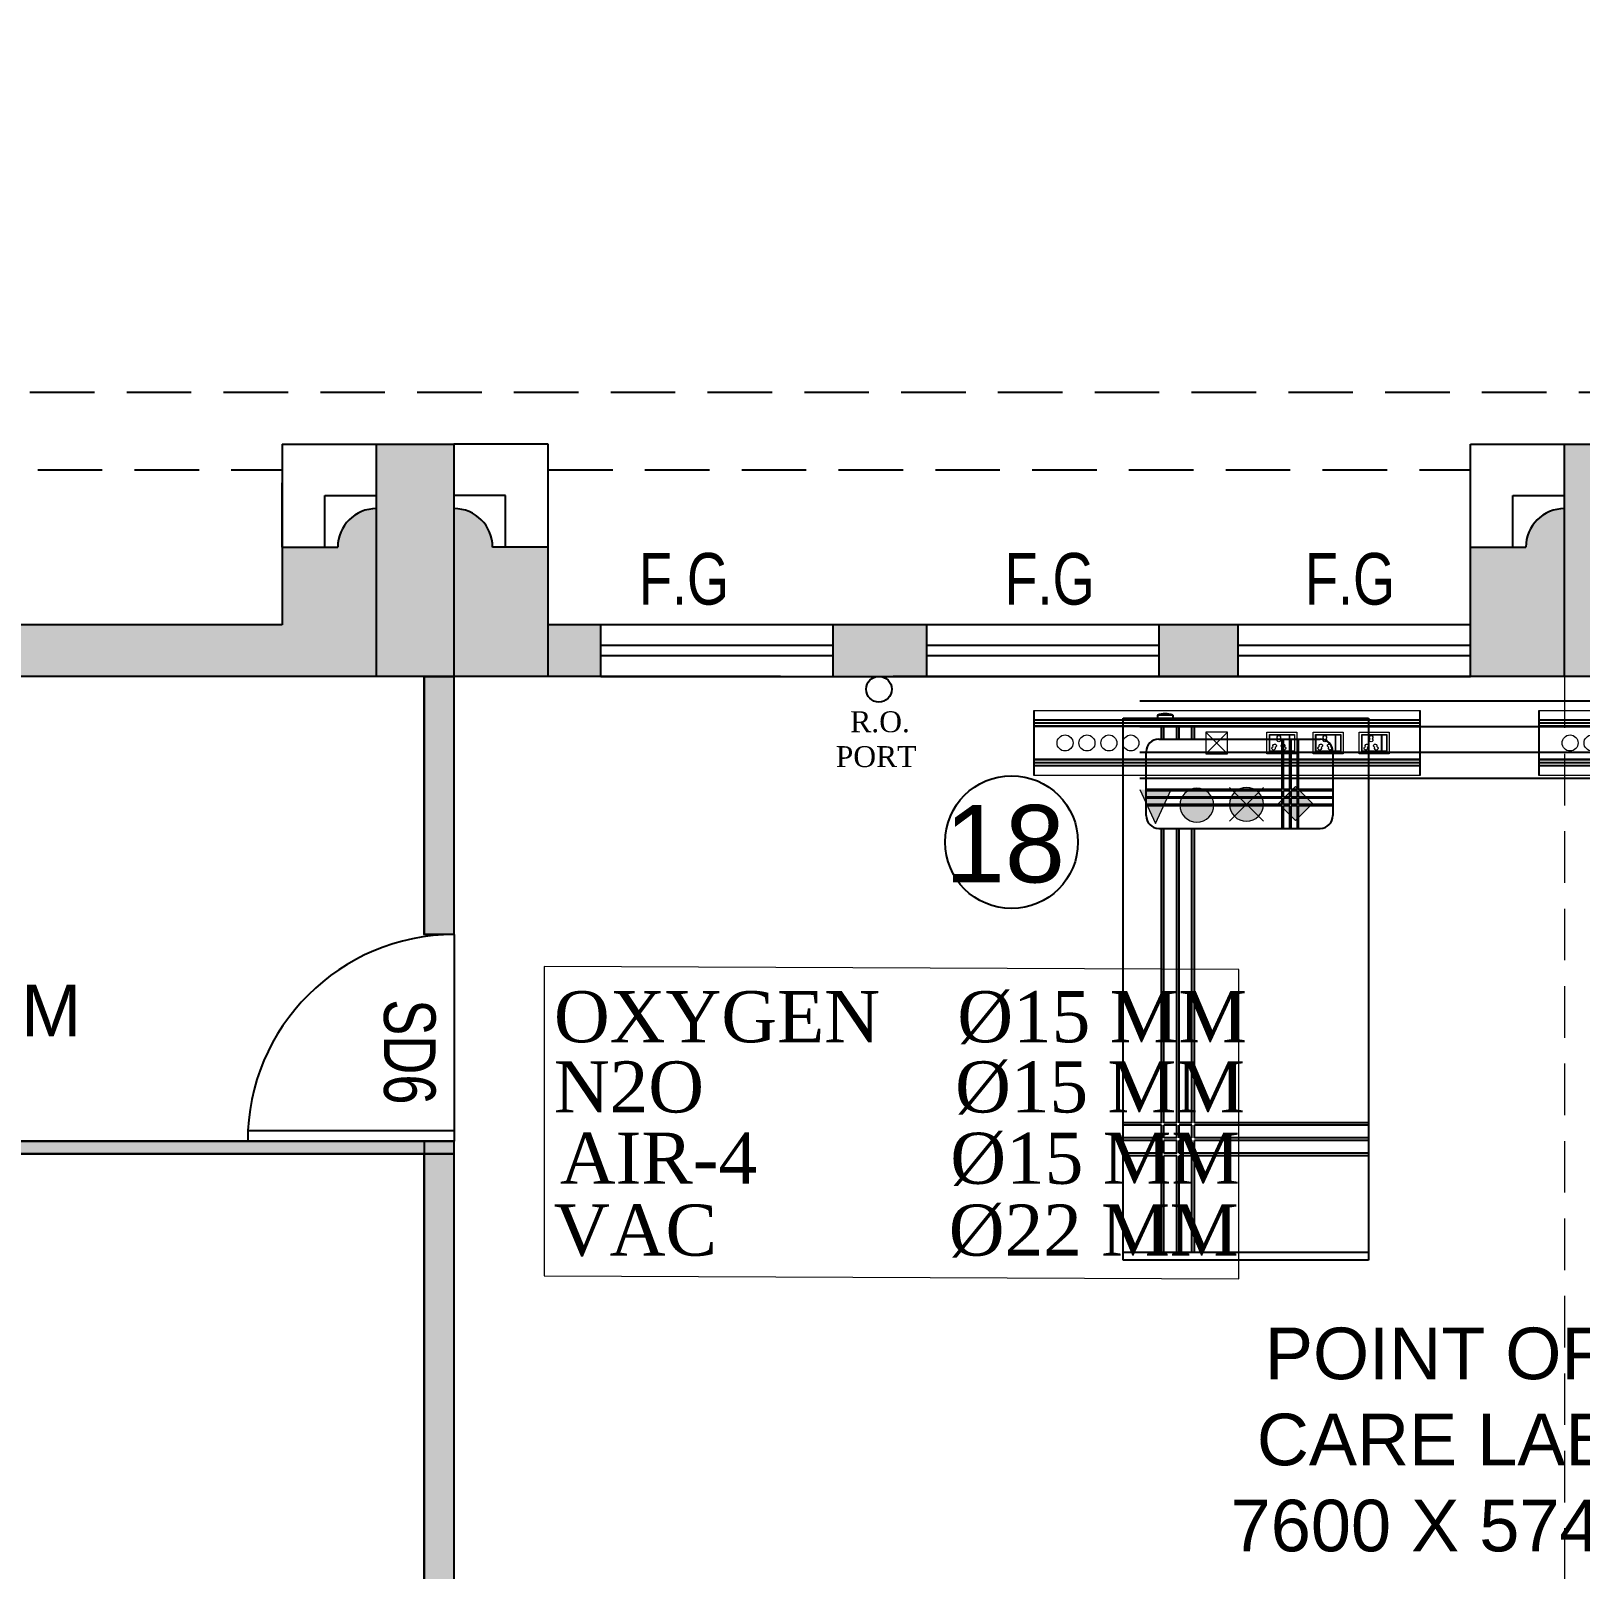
# Model space of a CAD drawing. Header units: metres. Extents: x 11749222 to 11901021, y -3863762 to -3708780.
# Drawn here: x 11810872 to 11816873, y -3785220 to -3779262 of the extents above; entities that cross this region are included whole.
import ezdxf

# ---------------------------------------------------------------- set-up
doc = ezdxf.new("R2010")
doc.units = ezdxf.units.M
doc.header["$MEASUREMENT"] = 0
doc.linetypes.add('DASHED', pattern=[0.75, 0.5, -0.25])
doc.linetypes.add('HIDDEN', pattern=[0.375, 0.25, -0.125])
doc.layers.get('0').update_dxf_attribs({"color": 251, "linetype": 'CONTINUOUS'})
for name, color, linetype in [('BEAM', 251, 'CONTINUOUS'), ('BLOCK', 251, 'CONTINUOUS'), ('HATCH', 251, 'CONTINUOUS'), ('HS', 251, 'CONTINUOUS')]:
    doc.layers.add(name, color=color, linetype=linetype)
for name, color, linetype, lineweight in [('MEDI AIR-4', 6, 'CONTINUOUS', 25), ('MEDI N2O', 5, 'CONTINUOUS', 25), ('MEDI O2', 3, 'CONTINUOUS', 25), ('MEDI VAC', 1, 'CONTINUOUS', 25), ('MGPS', 123, 'CONTINUOUS', 13), ('OT TEXT', 251, 'CONTINUOUS', 5)]:
    doc.layers.add(name, color=color, linetype=linetype, lineweight=lineweight)
doc.styles.add('ARIAL', font='arial.ttf', dxfattribs={"width": 0.75})
doc.styles.add('Scale M 75', font='times.ttf', dxfattribs={"height": 125})
doc.styles.get("Standard").update_dxf_attribs({"font": 'arial.ttf'})

# ---------------------------------------------------------------- blocks, each defined once
blk = doc.blocks.new('A$C47F2453C')
at = {"color": 196, "lineweight": -2, "ltscale": 30}
for p, q in [((1500.3, 250), (0, 250)), ((0, 250), (0, 0)), ((3, 250), (3, 0)), ((1497.3, 0), (1497.3, 250)), ((1500.3, 0), (1500.3, 250)), ((1497.3, 215.1), (3, 215.1)), ((1497.3, 211.6), (3, 211.6)), ((1497.3, 202.6), (3, 202.6)), ((1497.3, 201), (3, 201)), ((1497.3, 191.6), (3, 191.6)), ((1497.3, 188.1), (3, 188.1)), ((990.5, 156.7), (990.5, 93.3)), ((992.1, 156.7), (992.1, 93.3)), ((1011, 156.7), (1011, 93.3)), ((1169.2, 156.7), (1169.2, 93.3)), ((1170.8, 156.7), (1170.8, 93.3)), ((1189.7, 156.7), (1189.7, 93.3)), ((1347.9, 156.7), (1347.9, 93.3)), ((1349.5, 156.7), (1349.5, 93.3)), ((1368.4, 156.7), (1368.4, 93.3)), ((1497.3, 61.9), (3, 61.9)), ((0, 0), (1500.3, 0)), ((1497.3, 58.4), (3, 58.4)), ((1497.3, 49), (3, 49)), ((1497.3, 47.4), (3, 47.4)), ((1497.3, 38.4), (3, 38.4)), ((1497.3, 34.9), (3, 34.9))]:
    blk.add_line(p, q, dxfattribs=at)
for points in [[(667.4, 82.4), (752.4, 82.4), (752.4, 167.4), (667.4, 167.4)], [(914.8, 158.2), (1012.1, 158.2), (1012.1, 91.8), (914.8, 91.8)], [(1093.5, 158.2), (1190.8, 158.2), (1190.8, 91.8), (1093.5, 91.8)], [(1272.2, 158.2), (1369.5, 158.2), (1369.5, 91.8), (1272.2, 91.8)]]:
    blk.add_lwpolyline(points, close=True, dxfattribs=at)
for points in [[(752.4, 167.4), (667.4, 82.4)], [(667.4, 167.4), (752.4, 82.4)], [(904.6, 167.5), (1021.1, 167.5), (1021.1, 82.5), (904.6, 82.5), (904.6, 167.5)], [(990.5, 93.3), (916.4, 93.3), (916.4, 156.7), (990.5, 156.7)], [(992.1, 156.7), (1011, 156.7)], [(1083.3, 167.5), (1199.8, 167.5), (1199.8, 82.5), (1083.3, 82.5), (1083.3, 167.5)], [(1169.2, 93.3), (1095.1, 93.3), (1095.1, 156.7), (1169.2, 156.7)], [(1170.8, 156.7), (1189.7, 156.7)], [(1262, 167.5), (1378.5, 167.5), (1378.5, 82.5), (1262, 82.5), (1262, 167.5)], [(1347.9, 93.3), (1273.8, 93.3), (1273.8, 156.7), (1347.9, 156.7)], [(1349.5, 156.7), (1368.4, 156.7)], [(1011, 93.3), (992.1, 93.3)], [(1189.7, 93.3), (1170.8, 93.3)], [(1368.4, 93.3), (1349.5, 93.3)]]:
    blk.add_lwpolyline(points, dxfattribs=at)
for centre in [(122.4, 125), (207.4, 125), (292.4, 125), (377.4, 125)]:
    blk.add_circle(centre, 31, dxfattribs=at)
at = {"color": 196, "lineweight": -2, "ltscale": 30, "extrusion": (-3.9443e-31, -1.33227e-15, -1)}
for centre in [(934.9, 114.2), (1113.6, 114.2), (1292.3, 114.2)]:
    blk.add_ellipse(centre, major_axis=(-4.77, 4.77), ratio=1, start_param=4.97575, end_param=9.995144, dxfattribs=at)
at = {"color": 196, "lineweight": -2, "ltscale": 30, "extrusion": (-1.18329e-30, -1.33227e-15, -1)}
for centre in [(950.9, 146.9), (1129.6, 146.9), (1308.3, 146.9)]:
    blk.add_ellipse(centre, major_axis=(4.77, 4.77), ratio=1, start_param=2.986247, end_param=8.009328, dxfattribs=at)
at = {"color": 196, "lineweight": -2, "ltscale": 30, "extrusion": (-1.08468e-30, -1.33227e-15, -1)}
for centre in [(950.9, 136), (1129.6, 136), (1308.3, 136)]:
    blk.add_ellipse(centre, major_axis=(-4.77, 4.77), ratio=1, start_param=1.41545, end_param=6.438531, dxfattribs=at)
at = {"color": 196, "lineweight": -2, "ltscale": 30, "extrusion": (6.90253e-31, -1.33227e-15, -1)}
for centre in [(966.8, 114.2), (1145.5, 114.2)]:
    blk.add_ellipse(centre, major_axis=(4.77, 4.77), ratio=1, start_param=2.571226, end_param=7.59062, dxfattribs=at)
at = {"color": 196, "lineweight": -2, "ltscale": 30, "extrusion": (1.97215e-31, -1.33227e-15, -1)}
for centre, start_param, end_param in [((1324.2, 114.2), 2.571226, 7.59062), ((971.3, 104.2), -0.570366, 4.449028), ((1149.9, 104.2), -0.570366, 4.449028), ((1328.6, 104.2), -0.570366, 4.449028)]:
    blk.add_ellipse(centre, major_axis=(4.77, 4.77), ratio=1, start_param=start_param, end_param=end_param, dxfattribs=at)
at = {"color": 196, "lineweight": -2, "ltscale": 30, "extrusion": (-7.88861e-31, -1.33227e-15, -1)}
for centre in [(930.5, 104.2), (1109.2, 104.2), (1287.9, 104.2)]:
    blk.add_ellipse(centre, major_axis=(4.77, 4.77), ratio=1, start_param=0.263361, end_param=5.282755, dxfattribs=at)
blk = doc.blocks.new('A$C42ED42C6')
at = {"layer": 'MEDI N2O', "linetype": 'Continuous', "lineweight": 15}
h = blk.add_hatch(color=5, dxfattribs=at)
h.dxf.hatch_style = 1
h.paths.add_polyline_path([(2946, 1220), (1726, 0), (2946, -1220, 0.1989124), (3451, 0, 0.1989124)])
h.paths.add_polyline_path([(1726, 0), (505, -1220, 0.4142136), (2946, -1220)])
h.paths.add_polyline_path([(505, 1220, 0.1989124), (0, 0, 0.1989124), (505, -1220), (1726, 0)])
h.paths.add_polyline_path([(2946, 1220, 0.4142136), (505, 1220), (1726, 0)])
at = {"layer": 'MEDI N2O', "color": 5, "linetype": 'Continuous', "lineweight": 15}
blk.add_circle((1726, 0), 1726, dxfattribs=at)
blk = doc.blocks.new('A$C04586E02')
at = {"layer": 'MEDI AIR-4', "lineweight": 15}
h = blk.add_hatch(color=256, dxfattribs=at)
h.dxf.hatch_style = 1
h.paths.add_polyline_path([(2946, 1220), (1726, 0), (2946, -1220, 0.1989124), (3451, 0, 0.1989124)])
h.paths.add_polyline_path([(1726, 0), (505, -1220, 0.4142136), (2946, -1220)])
h.paths.add_polyline_path([(505, 1220, 0.1989124), (0, 0, 0.1989124), (505, -1220), (1726, 0)])
h.paths.add_polyline_path([(2946, 1220, 0.4142136), (505, 1220), (1726, 0)])
for p, q in [((0, 1726), (3451, -1726)), ((3451, 1726), (0, -1726))]:
    blk.add_line(p, q, dxfattribs=at)
blk.add_circle((1726, 0), 1726, dxfattribs=at)
blk = doc.blocks.new('A$C1A766040')
at = {"layer": 'MEDI VAC', "lineweight": 15}
h = blk.add_hatch(color=256, dxfattribs=at)
h.dxf.hatch_style = 1
h.paths.add_polyline_path([(1726, -1726), (3451, 0), (1726, 1726), (0, 0)])
for p, q in [((1726, 1726), (0, 0)), ((3451, 0), (1726, 1726)), ((0, 0), (1726, -1726)), ((1726, -1726), (3451, 0))]:
    blk.add_line(p, q, dxfattribs=at)
blk = doc.blocks.new('A$C6CEF60F2')
at = {"layer": 'MEDI O2', "lineweight": 15}
h = blk.add_hatch(color=256, dxfattribs=at)
h.dxf.hatch_style = 1
h.paths.add_polyline_path([(0, 1587), (0, -1587), (3451, 0)])
for p, q in [((0, 1587, 0), (3451, 0, 0)), ((3451, 0, 0), (0, -1587, 0))]:
    blk.add_line(p, q, dxfattribs=at)

msp = doc.modelspace()

# ---------------------------------------------------------------- hatches: boundary and pattern name
at = {"ltscale": 500}
for points in [[(11812210.6, -3781111.8, 0.414214), (11812060.6, -3781261.8), (11811845.6, -3781261.8), (11811845.6, -3781561.8), (11811845.6, -3781761.8), (11812210.6, -3781761.8)], [(11812875.6, -3781261.8), (11812660.6, -3781261.8, 0.414214), (11812510.6, -3781111.8), (11812510.6, -3781761.8), (11812875.6, -3781761.8), (11812875.6, -3781561.8)], [(11816813.1, -3781111.8, 0.414214), (11816663.1, -3781261.8), (11816448.1, -3781261.8), (11816448.1, -3781561.8), (11816448.1, -3781761.8), (11816813.1, -3781761.8)]]:
    msp.add_hatch(color=256, dxfattribs=at).paths.add_polyline_path(points)
h = msp.add_hatch(color=256, dxfattribs=at)
h.paths.add_polyline_path([(11813979.1, -3781641.8), (11813979.1, -3781681.8), (11813979.1, -3781761.8), (11814211.8, -3781761.8), (11814342.1, -3781761.8), (11814342.1, -3781561.8), (11813979.1, -3781561.8)])
h.paths.add_polyline_path([(11815242.1, -3781641.8), (11815242.1, -3781681.8), (11815242.1, -3781761.8), (11815548.1, -3781761.8), (11815548.1, -3781561.8), (11815242.1, -3781561.8)])
h.paths.add_polyline_path([(11813079.1, -3781761.8), (11813079.1, -3781561.8), (11812875.6, -3781561.8), (11812875.6, -3781761.8)])
at = {"layer": 'HATCH', "ltscale": 500}
h = msp.add_hatch(color=251, dxfattribs=at)
h.dxf.hatch_style = 1
h.paths.add_polyline_path([(11782733.1, -3820581.8), (11783033.1, -3820581.8), (11783033.1, -3821481.8), (11782733.1, -3821481.8)])
h.paths.add_polyline_path([(11826143.1, -3824446.8), (11827043.1, -3824446.8), (11827043.1, -3824746.8), (11826143.1, -3824746.8)])
h.paths.add_polyline_path([(11800558.1, -3830511.8), (11800858.1, -3830511.8), (11800858.1, -3831411.8), (11800558.1, -3831411.8)])
h.paths.add_polyline_path([(11822943.1, -3830511.8), (11823543.1, -3830511.8), (11823543.1, -3830811.8), (11822943.1, -3830811.8)])
h.paths.add_polyline_path([(11779303.1, -3812391.8), (11780053.1, -3812391.8), (11780053.1, -3812691.8), (11779303.1, -3812691.8)])
h.paths.add_polyline_path([(11779303.1, -3815921.8), (11780203.1, -3815921.8), (11780203.1, -3816221.8), (11779303.1, -3816221.8)])
h.paths.add_polyline_path([(11816284.8, -3830411.8), (11817113.1, -3830411.8), (11817113.1, -3830711.8), (11816284.8, -3830711.8)])
h.paths.add_polyline_path([(11792528.1, -3829811.8), (11792828.1, -3829811.8), (11792828.1, -3830711.8), (11792528.1, -3830711.8)])
h.paths.add_polyline_path([(11786358.1, -3829961.8), (11786658.1, -3829961.8), (11786658.1, -3830711.8), (11786358.1, -3830711.8)])
h.paths.add_polyline_path([(11786033.1, -3830736.8), (11786333.1, -3830736.8), (11786333.1, -3831486.8), (11786033.1, -3831486.8)])
h.paths.add_polyline_path([(11779303.1, -3801521.8), (11780053.1, -3801521.8), (11780053.1, -3801821.8), (11779303.1, -3801821.8)])
h.paths.add_polyline_path([(11826143.1, -3801521.8), (11827043.1, -3801521.8), (11827043.1, -3801821.8), (11826143.1, -3801821.8)])
h.paths.add_polyline_path([(11779203.1, -3820581.8), (11779503.1, -3820581.8), (11779503.1, -3821481.8), (11779203.1, -3821481.8)])
h.paths.add_polyline_path([(11786033.1, -3829961.8), (11786333.1, -3829961.8), (11786333.1, -3830711.8), (11786033.1, -3830711.8)])
h.paths.add_polyline_path([(11826043.1, -3787791.8), (11826343.1, -3787791.8), (11826343.1, -3786813.5), (11826043.1, -3786813.5)])
h.paths.add_polyline_path([(11779303.1, -3808791.8), (11780053.1, -3808791.8), (11780053.1, -3809091.8), (11779303.1, -3809091.8)])
h.paths.add_polyline_path([(11807758.1, -3830511.8), (11808058.1, -3830511.8), (11808058.1, -3831411.8), (11807758.1, -3831411.8)])
h.paths.add_polyline_path([(11826143.1, -3781561.8), (11827043.1, -3781561.8), (11827043.1, -3781861.8), (11826143.1, -3781861.8)])
h.paths.add_polyline_path([(11826143.1, -3797921.8), (11827043.1, -3797921.8), (11827043.1, -3798221.8), (11826143.1, -3798221.8)])
h.paths.add_polyline_path([(11779303.1, -3805191.8), (11780053.1, -3805191.8), (11780053.1, -3805491.8), (11779303.1, -3805491.8)])
h.paths.add_polyline_path([(11811358.1, -3824481.8), (11811658.1, -3824481.8), (11811658.1, -3825381.8), (11811358.1, -3825381.8)])
h.paths.add_polyline_path([(11826143.1, -3805191.8), (11827043.1, -3805191.8), (11827043.1, -3805491.8), (11826143.1, -3805491.8)])
h.paths.add_polyline_path([(11784348.1, -3790791.8), (11784648.1, -3790791.8), (11784648.1, -3791391.8), (11784348.1, -3791391.8)])
h.paths.add_polyline_path([(11779303.1, -3790791.8), (11780203.1, -3790791.8), (11780203.1, -3791091.8), (11779303.1, -3791091.8)])
h.paths.add_polyline_path([(11826143.1, -3790791.8), (11826943.1, -3790791.8), (11826943.1, -3791091.8), (11826143.1, -3791091.8)])
h.paths.add_polyline_path([(11822943.1, -3819521.8), (11823642, -3819521.8), (11823642, -3819821.8), (11822943.1, -3819821.8)])
h.paths.add_polyline_path([(11820113.1, -3830411.8), (11820941.3, -3830411.8), (11820941.3, -3830711.8), (11820113.1, -3830711.8)])
h.paths.add_polyline_path([(11826143.1, -3812391.8), (11827043.1, -3812391.8), (11827043.1, -3812691.8), (11826143.1, -3812691.8)])
h.paths.add_polyline_path([(11784348.1, -3787191.8), (11784648.1, -3787191.8), (11784648.1, -3787791.8), (11784348.1, -3787791.8)])
h.paths.add_polyline_path([(11784673.1, -3787191.8), (11784973.1, -3787191.8), (11784973.1, -3787791.8), (11784673.1, -3787791.8)])
h.paths.add_polyline_path([(11780683.1, -3786891.8), (11780983.1, -3786891.8), (11780983.1, -3787791.8), (11780683.1, -3787791.8)])
h.paths.add_polyline_path([(11826143.1, -3830411.8), (11827043.1, -3830411.8), (11827043.1, -3830711.8), (11826143.1, -3830711.8)])
h.paths.add_polyline_path([(11798793.1, -3779261.8), (11799093.1, -3779261.8), (11799093.1, -3780161.8), (11798793.1, -3780161.8)])
h.paths.add_polyline_path([(11804823.1, -3779261.8), (11805123.1, -3779261.8), (11805123.1, -3780161.8), (11804823.1, -3780161.8)])
h.paths.add_polyline_path([(11782733.1, -3829961.8), (11783033.1, -3829961.8), (11783033.1, -3830711.8), (11782733.1, -3830711.8)])
h.paths.add_polyline_path([(11784673.1, -3790791.8), (11784973.1, -3790791.8), (11784973.1, -3791391.8), (11784673.1, -3791391.8)])
h.paths.add_polyline_path([(11795493.1, -3779261.8), (11795793.1, -3779261.8), (11795793.1, -3780161.8), (11795493.1, -3780161.8)])
h.paths.add_polyline_path([(11780683.1, -3781011.8), (11780983.1, -3781011.8), (11780983.1, -3781761.8), (11780683.1, -3781761.8)])
h.paths.add_polyline_path([(11784348.1, -3794391.8), (11784648.1, -3794391.8), (11784648.1, -3794991.8), (11784348.1, -3794991.8)])
h.paths.add_polyline_path([(11784673.1, -3794991.8), (11784973.1, -3794991.8), (11784973.1, -3794391.8), (11784673.1, -3794391.8)])
h.paths.add_polyline_path([(11782733.1, -3815471.8), (11783033.1, -3815471.8), (11783033.1, -3816221.8), (11782733.1, -3816221.8)])
h.paths.add_polyline_path([(11784348.1, -3781011.8), (11784648.1, -3781011.8), (11784648.1, -3781761.8), (11784348.1, -3781761.8)])
h.paths.add_polyline_path([(11782283.1, -3830736.8), (11783033.1, -3830736.8), (11783033.1, -3831036.8), (11782283.1, -3831036.8)])
h.paths.add_polyline_path([(11811358.1, -3830511.8), (11811658.1, -3830511.8), (11811658.1, -3831411.8), (11811358.1, -3831411.8)])
h.paths.add_polyline_path([(11782733.1, -3824481.8), (11783033.1, -3824481.8), (11783033.1, -3825231.8), (11782733.1, -3825231.8)])
h.paths.add_polyline_path([(11804158.1, -3830511.8), (11804458.1, -3830511.8), (11804458.1, -3831411.8), (11804158.1, -3831411.8)])
h.paths.add_polyline_path([(11826143.1, -3794391.8), (11827043.1, -3794391.8), (11827043.1, -3794691.8), (11826143.1, -3794691.8)])
h.paths.add_polyline_path([(11779303.1, -3797921.8), (11780053.1, -3797921.8), (11780053.1, -3798221.8), (11779303.1, -3798221.8)])
h.paths.add_polyline_path([(11820113.1, -3830736.8), (11820713.1, -3830736.8), (11820713.1, -3831036.8), (11820113.1, -3831036.8)])
h.paths.add_polyline_path([(11779028.1, -3830736.8), (11779778.1, -3830736.8), (11779778.1, -3831036.8), (11779028.1, -3831036.8)])
h.paths.add_polyline_path([(11816513.1, -3830736.8), (11817113.1, -3830736.8), (11817113.1, -3831036.8), (11816513.1, -3831036.8)])
h.paths.add_polyline_path([(11780203.1, -3794391.8), (11779303.1, -3794391.8), (11779303.1, -3794691.8), (11780203.1, -3794691.8)])
h.paths.add_polyline_path([(11792528.1, -3824481.8), (11792828.1, -3824481.8), (11792828.1, -3825381.8), (11792528.1, -3825381.8)])
h.paths.add_polyline_path([(11796958.1, -3830511.8), (11797258.1, -3830511.8), (11797258.1, -3831411.8), (11796958.1, -3831411.8)])
h.paths.add_polyline_path([(11816813.1, -3824481.8), (11817113.1, -3824481.8), (11817113.1, -3825381.8), (11816813.1, -3825381.8)])
h.paths.add_polyline_path([(11826143.1, -3815921.8), (11827043.1, -3815921.8), (11827043.1, -3816221.8), (11826143.1, -3816221.8)])
h.paths.add_polyline_path([(11826143.1, -3821181.8), (11827121.3, -3821181.8), (11827121.3, -3821481.8), (11826143.1, -3821481.8)])
h.paths.add_polyline_path([(11787103.1, -3780861.8), (11787403.1, -3780861.8), (11787403.1, -3781761.8), (11787103.1, -3781761.8)])
edge = h.paths.add_edge_path()
edge.add_line((11807608.1, -3780861.8), (11807608.1, -3781761.8))
edge.add_line((11820113.1, -3821481.8), (11821091.3, -3821481.8))
edge.add_line((11786033.1, -3815471.8), (11786033.1, -3816221.8))
edge.add_line((11807908.1, -3787791.8), (11807908.1, -3786891.8))
edge.add_line((11786333.1, -3825231.8), (11786333.1, -3824481.8))
edge.add_line((11786358.1, -3824481.8), (11786358.1, -3825231.8))
h.paths.add_polyline_path([(11804823.1, -3821181.8), (11805723.1, -3821181.8), (11805723.1, -3821481.8), (11804823.1, -3821481.8)], flags=17)
h.paths.add_polyline_path([(11789463.1, -3820581.8), (11789763.1, -3820581.8), (11789763.1, -3821481.8), (11789463.1, -3821481.8)], flags=17)
h.paths.add_polyline_path([(11786358.1, -3820731.8), (11786658.1, -3820731.8), (11786658.1, -3821481.8), (11786358.1, -3821481.8)], flags=17)
h.paths.add_polyline_path([(11786358.1, -3824481.8), (11786658.1, -3824481.8), (11786658.1, -3825231.8), (11786358.1, -3825231.8)], flags=17)
h.paths.add_polyline_path([(11794814.8, -3821181.8), (11795793.1, -3821181.8), (11795793.1, -3821481.8), (11794814.8, -3821481.8)], flags=17)
h.paths.add_polyline_path([(11796618.9, -3824481.8), (11797597.2, -3824481.8), (11797597.2, -3824781.8), (11796618.9, -3824781.8)], flags=17)
h.paths.add_polyline_path([(11810183.1, -3821181.8), (11811083.1, -3821181.8), (11811083.1, -3821481.8), (11810183.1, -3821481.8)], flags=17)
h.paths.add_polyline_path([(11798793.1, -3821181.8), (11799771.3, -3821181.8), (11799771.3, -3821481.8), (11798793.1, -3821481.8)], flags=17)
h.paths.add_polyline_path([(11816213.1, -3821181.8), (11817113.1, -3821181.8), (11817113.1, -3821481.8), (11816213.1, -3821481.8)], flags=17)
h.paths.add_polyline_path([(11786033.1, -3820731.8), (11786333.1, -3820731.8), (11786333.1, -3821481.8), (11786033.1, -3821481.8)], flags=17)
h.paths.add_polyline_path([(11786033.1, -3824481.8), (11786333.1, -3824481.8), (11786333.1, -3825231.8), (11786033.1, -3825231.8)], flags=17)
h.paths.add_polyline_path([(11810183.1, -3794391.8), (11811083.1, -3794391.8), (11811083.1, -3794691.8), (11810183.1, -3794691.8)], flags=17)
h.paths.add_polyline_path([(11804823.1, -3787191.8), (11805123.1, -3787191.8), (11805123.1, -3787791.8), (11804823.1, -3787791.8)], flags=16)
h.paths.add_polyline_path([(11804823.1, -3801521.8), (11805723.1, -3801521.8), (11805723.1, -3801821.8), (11804823.1, -3801821.8)], flags=17)
h.paths.add_polyline_path([(11801593.1, -3785331.8), (11802193.1, -3785331.8), (11802193.1, -3785631.8), (11801593.1, -3785631.8)], flags=17)
h.paths.add_polyline_path([(11801593.1, -3787491.8), (11802193.1, -3787491.8), (11802193.1, -3787791.8), (11801593.1, -3787791.8)], flags=16)
h.paths.add_polyline_path([(11810183.1, -3815921.8), (11811083.1, -3815921.8), (11811083.1, -3816221.8), (11810183.1, -3816221.8)], flags=17)
h.paths.add_polyline_path([(11786033.1, -3815471.8), (11786333.1, -3815471.8), (11786333.1, -3816221.8), (11786033.1, -3816221.8)], flags=17)
h.paths.add_polyline_path([(11795793.1, -3805491.8), (11794893.1, -3805491.8), (11794893.1, -3805191.8), (11795793.1, -3805191.8)], flags=17)
h.paths.add_polyline_path([(11788863.1, -3812391.8), (11789763.1, -3812391.8), (11789763.1, -3812691.8), (11788863.1, -3812691.8)], flags=17)
h.paths.add_polyline_path([(11795493.1, -3815621.8), (11795793.1, -3815621.8), (11795793.1, -3816521.8), (11795493.1, -3816521.8)], flags=17)
h.paths.add_polyline_path([(11788863.1, -3815921.8), (11789763.1, -3815921.8), (11789763.1, -3816221.8), (11788863.1, -3816221.8)], flags=17)
h.paths.add_polyline_path([(11804823.1, -3812391.8), (11805723.1, -3812391.8), (11805723.1, -3812691.8), (11804823.1, -3812691.8)], flags=17)
h.paths.add_polyline_path([(11786358.1, -3815471.8), (11786658.1, -3815471.8), (11786658.1, -3816221.8), (11786358.1, -3816221.8)], flags=17)
h.paths.add_polyline_path([(11788863.1, -3808791.8), (11789763.1, -3808791.8), (11789763.1, -3809091.8), (11788863.1, -3809091.8)], flags=17)
h.paths.add_polyline_path([(11810183.1, -3797921.8), (11811083.1, -3797921.8), (11811083.1, -3798221.8), (11810183.1, -3798221.8)], flags=17)
h.paths.add_polyline_path([(11810183.1, -3808791.8), (11811083.1, -3808791.8), (11811083.1, -3809091.8), (11810183.1, -3809091.8)], flags=17)
h.paths.add_polyline_path([(11810183.1, -3805191.8), (11811083.1, -3805191.8), (11811083.1, -3805491.8), (11810183.1, -3805491.8)], flags=17)
h.paths.add_polyline_path([(11813683.1, -3819521.8), (11814283.1, -3819521.8), (11814283.1, -3819821.8), (11813683.1, -3819821.8)], flags=17)
h.paths.add_polyline_path([(11820113.1, -3801521.8), (11821013.1, -3801521.8), (11821013.1, -3801821.8), (11820113.1, -3801821.8)], flags=17)
h.paths.add_polyline_path([(11816213.1, -3801521.8), (11817113.1, -3801521.8), (11817113.1, -3801821.8), (11816213.1, -3801821.8)], flags=17)
h.paths.add_polyline_path([(11798793.1, -3808491.8), (11799093.1, -3808491.8), (11799093.1, -3809391.8), (11798793.1, -3809391.8)], flags=17)
h.paths.add_polyline_path([(11804823.1, -3808791.8), (11805723.1, -3808791.8), (11805723.1, -3809091.8), (11804823.1, -3809091.8)], flags=17)
h.paths.add_polyline_path([(11820113.1, -3821181.8), (11821091.3, -3821181.8), (11821091.3, -3821481.8), (11820113.1, -3821481.8)], flags=17)
h.paths.add_polyline_path([(11795493.1, -3808491.8), (11795793.1, -3808491.8), (11795793.1, -3809391.8), (11795493.1, -3809391.8)], flags=17)
h.paths.add_polyline_path([(11816813.1, -3808491.8), (11817113.1, -3808491.8), (11817113.1, -3809391.8), (11816813.1, -3809391.8)], flags=17)
h.paths.add_polyline_path([(11798793.1, -3801521.8), (11799693.1, -3801521.8), (11799693.1, -3801821.8), (11798793.1, -3801821.8)], flags=17)
h.paths.add_polyline_path([(11811910.6, -3787491.8), (11812810.6, -3787491.8), (11812810.6, -3787791.8), (11811910.6, -3787791.8)], flags=17)
h.paths.add_polyline_path([(11816213.1, -3787491.8), (11817113.1, -3787491.8), (11817113.1, -3787791.8), (11816213.1, -3787791.8)], flags=17)
h.paths.add_polyline_path([(11820113.1, -3787491.8), (11821013.1, -3787491.8), (11821013.1, -3787791.8), (11820113.1, -3787791.8)], flags=17)
h.paths.add_polyline_path([(11804823.1, -3805191.8), (11805723.1, -3805191.8), (11805723.1, -3805491.8), (11804823.1, -3805491.8)], flags=17)
h.paths.add_polyline_path([(11798793.1, -3805191.8), (11799693.1, -3805191.8), (11799693.1, -3805491.8), (11798793.1, -3805491.8)], flags=17)
h.paths.add_polyline_path([(11792363.1, -3819521.8), (11792963.1, -3819521.8), (11792963.1, -3819821.8), (11792363.1, -3819821.8)], flags=17)
h.paths.add_polyline_path([(11804823.1, -3794391.8), (11805723.1, -3794391.8), (11805723.1, -3794691.8), (11804823.1, -3794691.8)], flags=17)
h.paths.add_polyline_path([(11788863.1, -3805191.8), (11789763.1, -3805191.8), (11789763.1, -3805491.8), (11788863.1, -3805491.8)], flags=17)
h.paths.add_polyline_path([(11820113.1, -3805191.8), (11821013.1, -3805191.8), (11821013.1, -3805491.8), (11820113.1, -3805491.8)], flags=17)
h.paths.add_polyline_path([(11816213.1, -3805191.8), (11817113.1, -3805191.8), (11817113.1, -3805491.8), (11816213.1, -3805491.8)], flags=17)
h.paths.add_polyline_path([(11820113.1, -3808491.8), (11820413.1, -3808491.8), (11820413.1, -3809391.8), (11820113.1, -3809391.8)], flags=17)
h.paths.add_polyline_path([(11798793.1, -3812091.8), (11799093.1, -3812091.8), (11799093.1, -3812991.8), (11798793.1, -3812991.8)], flags=17)
h.paths.add_polyline_path([(11820113.1, -3815621.8), (11820413.1, -3815621.8), (11820413.1, -3816521.8), (11820113.1, -3816521.8)], flags=17)
h.paths.add_polyline_path([(11804823.1, -3797921.8), (11805723.1, -3797921.8), (11805723.1, -3798221.8), (11804823.1, -3798221.8)], flags=17)
h.paths.add_polyline_path([(11816813.1, -3797621.8), (11817113.1, -3797621.8), (11817113.1, -3798521.8), (11816813.1, -3798521.8)], flags=17)
h.paths.add_polyline_path([(11820113.1, -3797621.8), (11820413.1, -3797621.8), (11820413.1, -3798521.8), (11820113.1, -3798521.8)], flags=17)
h.paths.add_polyline_path([(11794893.1, -3801521.8), (11795793.1, -3801521.8), (11795793.1, -3801821.8), (11794893.1, -3801821.8)], flags=17)
h.paths.add_polyline_path([(11809987.8, -3801521.6), (11811083.1, -3801521.8), (11811083.1, -3801821.8), (11809987.8, -3801821.6)], flags=17)
h.paths.add_polyline_path([(11788863.1, -3801521.8), (11789763.1, -3801521.8), (11789763.1, -3801821.8), (11788863.1, -3801821.8)], flags=17)
h.paths.add_polyline_path([(11803818.9, -3824481.8), (11804797.2, -3824481.8), (11804797.2, -3824781.8), (11803818.9, -3824781.8)], flags=17)
h.paths.add_polyline_path([(11795493.1, -3812091.8), (11795793.1, -3812091.8), (11795793.1, -3812991.8), (11795493.1, -3812991.8)], flags=17)
h.paths.add_polyline_path([(11791348.1, -3781761.8), (11791648.1, -3781761.8), (11791648.1, -3780961.8), (11791348.1, -3780961.8)], flags=17)
h.paths.add_polyline_path([(11820113.1, -3794091.8), (11820413.1, -3794091.8), (11820413.1, -3794991.8), (11820113.1, -3794991.8)], flags=17)
h.paths.add_polyline_path([(11795493.1, -3784731.8), (11795793.1, -3784731.8), (11795793.1, -3785631.8), (11795493.1, -3785631.8)], flags=17)
h.paths.add_polyline_path([(11810183.1, -3790791.8), (11811083.1, -3790791.8), (11811083.1, -3791091.8), (11810183.1, -3791091.8)], flags=17)
h.paths.add_polyline_path([(11804823.1, -3784731.8), (11805123.1, -3784731.8), (11805123.1, -3785631.8), (11804823.1, -3785631.8)], flags=17)
h.paths.add_polyline_path([(11791348.1, -3786891.8), (11791648.1, -3786891.8), (11791648.1, -3787791.8), (11791348.1, -3787791.8)], flags=17)
h.paths.add_polyline_path([(11807608.1, -3786891.8), (11807908.1, -3786891.8), (11807908.1, -3787791.8), (11807608.1, -3787791.8)], flags=16)
h.paths.add_polyline_path([(11788863.1, -3790791.8), (11789763.1, -3790791.8), (11789763.1, -3791091.8), (11788863.1, -3791091.8)], flags=17)
h.paths.add_polyline_path([(11798793.1, -3790791.8), (11799438.1, -3790791.8), (11799438.1, -3791091.8), (11798793.1, -3791091.8)], flags=17)
h.paths.add_polyline_path([(11787103.1, -3786891.8), (11787403.1, -3786891.8), (11787403.1, -3787791.8), (11787103.1, -3787791.8)], flags=17)
h.paths.add_polyline_path([(11816813.1, -3780861.8), (11817113.1, -3780861.8), (11817113.1, -3781761.8), (11816813.1, -3781761.8)], flags=17)
h.paths.add_polyline_path([(11795493.1, -3786891.8), (11795793.1, -3786891.8), (11795793.1, -3787791.8), (11795493.1, -3787791.8)], flags=17)
h.paths.add_polyline_path([(11812210.6, -3780861.8), (11812510.6, -3780861.8), (11812510.6, -3781761.8), (11812210.6, -3781761.8)], flags=17)
h.paths.add_polyline_path([(11820113.1, -3790791.8), (11821013.1, -3790791.8), (11821013.1, -3791091.8), (11820113.1, -3791091.8)], flags=17)
h.paths.add_polyline_path([(11795493.1, -3797621.8), (11795793.1, -3797621.8), (11795793.1, -3798521.8), (11795493.1, -3798521.8)], flags=17)
h.paths.add_polyline_path([(11788863.1, -3794391.8), (11789763.1, -3794391.8), (11789763.1, -3794691.8), (11788863.1, -3794691.8)], flags=17)
h.paths.add_polyline_path([(11807608.1, -3780861.8), (11807908.1, -3780861.8), (11807908.1, -3781761.8), (11807608.1, -3781761.8)], flags=17)
h.paths.add_polyline_path([(11816213.1, -3790791.8), (11817113.1, -3790791.8), (11817113.1, -3791091.8), (11816213.1, -3791091.8)], flags=17)
h.paths.add_polyline_path([(11820113.1, -3780861.8), (11820413.1, -3780861.8), (11820413.1, -3781761.8), (11820113.1, -3781761.8)], flags=17)
h.paths.add_polyline_path([(11807418.9, -3824481.8), (11808397.2, -3824481.8), (11808397.2, -3824781.8), (11807418.9, -3824781.8)], flags=17)
h.paths.add_polyline_path([(11804823.1, -3790791.8), (11805723.1, -3790791.8), (11805723.1, -3791091.8), (11804823.1, -3791091.8)], flags=17)
h.paths.add_polyline_path([(11804823.1, -3815921.8), (11805723.1, -3815921.8), (11805723.1, -3816221.8), (11804823.1, -3816221.8)], flags=17)
h.paths.add_polyline_path([(11798793.1, -3794091.8), (11799093.1, -3794091.8), (11799093.1, -3794991.8), (11798793.1, -3794991.8)], flags=17)
h.paths.add_polyline_path([(11810183.1, -3812391.8), (11811083.1, -3812391.8), (11811083.1, -3812691.8), (11810183.1, -3812691.8)], flags=17)
h.paths.add_polyline_path([(11795493.1, -3794991.8), (11795793.1, -3794991.8), (11795793.1, -3794094.2), (11795493.1, -3794094.2)], flags=17)
h.paths.add_polyline_path([(11816813.1, -3812091.8), (11817113.1, -3812091.8), (11817113.1, -3812991.8), (11816813.1, -3812991.8)], flags=17)
h.paths.add_polyline_path([(11798793.1, -3815621.8), (11799093.1, -3815621.8), (11799093.1, -3816521.8), (11798793.1, -3816521.8)], flags=17)
h.paths.add_polyline_path([(11820113.1, -3812091.8), (11820413.1, -3812091.8), (11820413.1, -3812991.8), (11820113.1, -3812991.8)], flags=17)
h.paths.add_polyline_path([(11794814.8, -3790791.8), (11795793.1, -3790791.8), (11795793.1, -3791091.8), (11794814.8, -3791091.8)], flags=17)
h.paths.add_polyline_path([(11816813.1, -3815621.8), (11817113.1, -3815621.8), (11817113.1, -3816521.8), (11816813.1, -3816521.8)], flags=17)
h.paths.add_polyline_path([(11798793.1, -3797621.8), (11799093.1, -3797621.8), (11799093.1, -3798521.8), (11798793.1, -3798521.8)], flags=17)
h.paths.add_polyline_path([(11788863.1, -3797921.8), (11789763.1, -3797921.8), (11789763.1, -3798221.8), (11788863.1, -3798221.8)], flags=17)
h.paths.add_polyline_path([(11816813.1, -3794091.8), (11817113.1, -3794091.8), (11817113.1, -3794991.8), (11816813.1, -3794991.8)], flags=17)
h.paths.add_polyline_path([(11820413.1, -3824539), (11820113.1, -3824539), (11820113.1, -3825460.1), (11820413.1, -3825460.1)])
at = {"layer": 'HS', "lineweight": -3, "ltscale": 500}
h = msp.add_hatch(dxfattribs=at)
h.set_pattern_fill('ANSI31', color=256)
h.set_pattern_definition([(45, (933747.81311, -219538.8442), (-0.0883883476483, 0.0883883476483), [])])
h.paths.add_polyline_path([(11812210.6, -3781111.8, 0.414214), (11812060.6, -3781261.8), (11811845.6, -3781261.8), (11811845.6, -3781561.8), (11810749.8, -3781561.8), (11810749.8, -3781761.8), (11811845.6, -3781761.8), (11812210.6, -3781761.8)])
h = msp.add_hatch(dxfattribs=at)
h.set_pattern_fill('ANSI31', color=256)
h.set_pattern_definition([(45, (748299.10422, 92998.56549), (-0.0883883476483, 0.0883883476483), [])])
h.paths.add_polyline_path([(11807838.1, -3783560.4), (11812510.6, -3783560.4), (11812510.6, -3783611.8), (11807838.1, -3783611.8)])
h.paths.add_polyline_path([(11812395.6, -3781761.8), (11812509.9, -3781761.8), (11812509.9, -3782761.8), (11812395.6, -3782761.8)])
h.paths.add_polyline_path([(11812395.6, -3783611.8), (11812510.6, -3783611.8), (11812510.6, -3787491.8), (11812395.6, -3787491.8)])
h.paths.add_polyline_path([(11820113.1, -3781761.8), (11820228.1, -3781761.8), (11820228.1, -3787491.8), (11820113.1, -3787491.8)])

# ---------------------------------------------------------------- linework, layer by layer
at = {"linetype": 'DASHED', "lineweight": 25, "ltscale": 500}
for p, q in [((11827243.1, -3780661.8), (11805023.1, -3780661.8)), ((11808273.1, -3780961.8), (11811845.6, -3780961.8)), ((11811845.6, -3781261.8), (11811845.6, -3780961.8)), ((11812875.6, -3780961.8), (11816448.1, -3780961.8)), ((11812875.6, -3781261.8), (11812875.6, -3780961.8)), ((11816448.1, -3781261.8), (11816448.1, -3780961.8))]:
    msp.add_line(p, q, dxfattribs=at)
at = {"lineweight": 25}
for p, q in [((11811845.6, -3780861.8), (11811845.6, -3781561.8)), ((11811845.6, -3780861.8), (11812210.6, -3780861.8)), ((11812875.6, -3780861.8), (11812510.6, -3780861.8)), ((11812875.6, -3781761.8), (11812875.6, -3780861.8)), ((11816448.1, -3781261.8), (11816448.1, -3780861.8)), ((11816448.1, -3780861.8), (11816813.1, -3780861.8)), ((11812010.6, -3781261.8), (11812010.6, -3781061.8)), ((11812010.6, -3781061.8), (11812210.6, -3781061.8)), ((11812710.6, -3781061.8), (11812510.6, -3781061.8)), ((11812710.6, -3781261.8), (11812710.6, -3781061.8)), ((11816613.1, -3781261.8), (11816613.1, -3781061.8)), ((11816613.1, -3781061.8), (11816813.1, -3781061.8)), ((11811845.6, -3781261.8), (11812060.6, -3781261.8)), ((11812875.6, -3781261.8), (11812660.6, -3781261.8)), ((11816448.1, -3781761.8), (11816448.1, -3781261.8)), ((11816448.1, -3781261.8), (11816663.1, -3781261.8)), ((11811845.6, -3781561.8), (11808273.1, -3781561.8)), ((11816448.1, -3781561.8), (11812875.6, -3781561.8)), ((11813979.1, -3781761.8), (11813979.1, -3781561.8)), ((11815242.1, -3781761.8), (11815242.1, -3781561.8)), ((11813979.1, -3781641.8), (11813079.1, -3781641.8)), ((11815242.1, -3781641.8), (11814342.1, -3781641.8)), ((11816448.1, -3781641.8), (11815548.1, -3781641.8)), ((11813979.1, -3781681.8), (11813079.1, -3781681.8)), ((11815242.1, -3781681.8), (11814342.1, -3781681.8)), ((11816448.1, -3781681.8), (11815548.1, -3781681.8)), ((11812210.6, -3781761.8), (11807908.1, -3781761.8)), ((11813775.6, -3781761.8), (11812510.6, -3781761.8)), ((11816813.1, -3781761.8), (11814211.8, -3781761.8)), ((11815103.7, -3784023.7), (11815103.7, -3781923.7)), ((11815103.7, -3781923.7), (11816053.8, -3781923.7)), ((11815295.2, -3781911.6), (11815236.1, -3781911.6)), ((11815236.1, -3781911.6), (11815236.1, -3781923.7)), ((11815295.2, -3781911.6), (11815295.2, -3781923.7)), ((11816053.8, -3781923.7), (11816053.8, -3784023.7)), ((11815103.7, -3781953.3), (11816053.8, -3781953.3)), ((11815241.1, -3782004.8), (11815866.4, -3782004.8)), ((11815191.9, -3782301.4), (11815191.9, -3782054)), ((11815915.6, -3782054), (11815915.6, -3782301.4)), ((11815241.1, -3782350.6), (11815866.4, -3782350.6)), ((11812511.6, -3782761.8), (11812511.6, -3783561.8)), ((11812395.6, -3783561.8), (11811526.6, -3783561.8)), ((11812511.6, -3783521.8), (11811712.6, -3783521.8)), ((11816053.8, -3783994.2), (11815103.7, -3783994.2)), ((11816053.8, -3784023.7), (11815103.7, -3784023.7))]:
    msp.add_line(p, q, dxfattribs=at)
at = {"lineweight": 25, "ltscale": 500}
for p, q in [((11812210.6, -3781761.8), (11812210.6, -3780861.8)), ((11812210.6, -3780861.8), (11812510.6, -3780861.8)), ((11812510.6, -3780861.8), (11812510.6, -3781761.8)), ((11816813.1, -3781761.8), (11816813.1, -3780861.8)), ((11816813.1, -3780861.8), (11817113.1, -3780861.8)), ((11813079.1, -3781761.8), (11813079.1, -3781561.8)), ((11813979.1, -3781761.8), (11813979.1, -3781561.8)), ((11814342.1, -3781761.8), (11814342.1, -3781561.8)), ((11815242.1, -3781761.8), (11815242.1, -3781561.8)), ((11815548.1, -3781761.8), (11815548.1, -3781561.8)), ((11816448.1, -3781761.8), (11816448.1, -3781561.8)), ((11812510.6, -3781761.8), (11812210.6, -3781761.8)), ((11812395.6, -3781761.8), (11812395.6, -3782761.8)), ((11812510.6, -3781761.8), (11812510.6, -3782761.8)), ((11813079.1, -3781761.8), (11816448.1, -3781761.8)), ((11817113.1, -3781761.8), (11816813.1, -3781761.8)), ((11812511.6, -3782761.8), (11812395.6, -3782761.8)), ((11807838.1, -3783561.8), (11812510.6, -3783561.8)), ((11812395.6, -3783561.8), (11812395.6, -3787791.8)), ((11812510.6, -3783561.8), (11812510.6, -3787791.8)), ((11807838.1, -3783611.8), (11812510.6, -3783611.8))]:
    msp.add_line(p, q, dxfattribs=at)
at = {"lineweight": 25, "ltscale": 0.75}
for p, q in [((11815251.4, -3782004.8), (11815251.4, -3781953.3)), ((11815261.2, -3782004.8), (11815261.2, -3781953.3)), ((11815310.4, -3782004.8), (11815310.4, -3781953.3)), ((11815320.3, -3782004.8), (11815320.3, -3781953.3)), ((11815369.5, -3782004.8), (11815369.5, -3781953.3)), ((11815379.3, -3782004.8), (11815379.3, -3781953.3)), ((11815718.9, -3782199.7), (11815718.9, -3782004.8)), ((11815723.8, -3782199.7), (11815723.8, -3782004.8)), ((11815748.4, -3782199.7), (11815748.4, -3782004.8)), ((11815753.3, -3782199.7), (11815753.3, -3782004.8)), ((11815777.9, -3782199.7), (11815777.9, -3782004.8)), ((11815782.9, -3782199.7), (11815782.9, -3782004.8)), ((11815718.9, -3782199.7), (11815191.9, -3782199.7)), ((11815718.9, -3782204.7), (11815191.9, -3782204.7)), ((11815718.9, -3782229.3), (11815191.9, -3782229.3)), ((11815718.9, -3782234.2), (11815191.9, -3782234.2)), ((11815718.9, -3782229.3), (11815718.9, -3782204.7)), ((11815718.9, -3782258.8), (11815718.9, -3782234.2)), ((11815748.4, -3782199.7), (11815723.8, -3782199.7)), ((11815723.8, -3782229.3), (11815723.8, -3782204.7)), ((11815748.4, -3782204.7), (11815723.8, -3782204.7)), ((11815748.4, -3782229.3), (11815723.8, -3782229.3)), ((11815748.4, -3782234.2), (11815723.8, -3782234.2)), ((11815723.8, -3782258.8), (11815723.8, -3782234.2)), ((11815748.4, -3782229.3), (11815748.4, -3782204.7)), ((11815748.4, -3782258.8), (11815748.4, -3782234.2)), ((11815777.9, -3782199.7), (11815753.3, -3782199.7)), ((11815753.3, -3782229.3), (11815753.3, -3782204.7)), ((11815777.9, -3782204.7), (11815753.3, -3782204.7)), ((11815777.9, -3782229.3), (11815753.3, -3782229.3)), ((11815777.9, -3782234.2), (11815753.3, -3782234.2)), ((11815753.3, -3782258.8), (11815753.3, -3782234.2)), ((11815777.9, -3782229.3), (11815777.9, -3782204.7)), ((11815777.9, -3782258.8), (11815777.9, -3782234.2)), ((11815915.6, -3782199.7), (11815782.9, -3782199.7)), ((11815782.9, -3782229.3), (11815782.9, -3782204.7)), ((11815915.6, -3782204.7), (11815782.9, -3782204.7)), ((11815915.6, -3782229.3), (11815782.9, -3782229.3)), ((11815782.9, -3782258.8), (11815782.9, -3782234.2)), ((11815915.6, -3782234.2), (11815782.9, -3782234.2)), ((11815718.9, -3782258.8), (11815191.9, -3782258.8)), ((11815718.9, -3782263.7), (11815191.9, -3782263.7)), ((11815718.9, -3782350.6), (11815718.9, -3782263.7)), ((11815748.4, -3782258.8), (11815723.8, -3782258.8)), ((11815748.4, -3782263.7), (11815723.8, -3782263.7)), ((11815723.8, -3782350.6), (11815723.8, -3782263.7)), ((11815748.4, -3782350.6), (11815748.4, -3782263.7)), ((11815777.9, -3782258.8), (11815753.3, -3782258.8)), ((11815777.9, -3782263.7), (11815753.3, -3782263.7)), ((11815753.3, -3782350.6), (11815753.3, -3782263.7)), ((11815777.9, -3782350.6), (11815777.9, -3782263.7)), ((11815915.6, -3782258.8), (11815782.9, -3782258.8)), ((11815915.6, -3782263.7), (11815782.9, -3782263.7)), ((11815782.9, -3782350.6), (11815782.9, -3782263.7)), ((11815251.4, -3783490.9), (11815251.4, -3782350.6)), ((11815261.2, -3783490.9), (11815261.2, -3782350.6)), ((11815310.4, -3783490.9), (11815310.4, -3782350.6)), ((11815320.3, -3783490.9), (11815320.3, -3782350.6)), ((11815369.5, -3783490.9), (11815369.5, -3782350.6)), ((11815379.3, -3783490.9), (11815379.3, -3782350.6)), ((11815251.4, -3783490.9), (11815103.7, -3783490.9)), ((11815251.4, -3783500.7), (11815103.7, -3783500.7)), ((11815251.4, -3783549.9), (11815251.4, -3783500.7)), ((11815310.4, -3783490.9), (11815261.2, -3783490.9)), ((11815261.2, -3783549.9), (11815261.2, -3783500.7)), ((11815310.4, -3783500.7), (11815261.2, -3783500.7)), ((11815310.4, -3783549.9), (11815310.4, -3783500.7)), ((11815369.5, -3783490.9), (11815320.3, -3783490.9)), ((11815320.3, -3783549.9), (11815320.3, -3783500.7)), ((11815369.5, -3783500.7), (11815320.3, -3783500.7)), ((11815369.5, -3783549.9), (11815369.5, -3783500.7)), ((11816053.8, -3783490.9), (11815379.3, -3783490.9)), ((11815379.3, -3783549.9), (11815379.3, -3783500.7)), ((11816053.8, -3783500.7), (11815379.3, -3783500.7)), ((11815251.4, -3783549.9), (11815103.7, -3783549.9)), ((11815251.4, -3783559.8), (11815103.7, -3783559.8)), ((11815251.4, -3783609), (11815251.4, -3783559.8)), ((11815310.4, -3783549.9), (11815261.2, -3783549.9)), ((11815261.2, -3783609), (11815261.2, -3783559.8)), ((11815310.4, -3783559.8), (11815261.2, -3783559.8)), ((11815310.4, -3783609), (11815310.4, -3783559.8)), ((11815369.5, -3783549.9), (11815320.3, -3783549.9)), ((11815320.3, -3783609), (11815320.3, -3783559.8)), ((11815369.5, -3783559.8), (11815320.3, -3783559.8)), ((11815369.5, -3783609), (11815369.5, -3783559.8)), ((11816053.8, -3783549.9), (11815379.3, -3783549.9)), ((11815379.3, -3783609), (11815379.3, -3783559.8)), ((11816053.8, -3783559.8), (11815379.3, -3783559.8)), ((11815251.4, -3783609), (11815103.7, -3783609)), ((11815251.4, -3783618.8), (11815103.7, -3783618.8)), ((11815251.4, -3783994.2), (11815251.4, -3783618.8)), ((11815310.4, -3783609), (11815261.2, -3783609)), ((11815261.2, -3783994.2), (11815261.2, -3783618.8)), ((11815310.4, -3783618.8), (11815261.2, -3783618.8)), ((11815310.4, -3783994.2), (11815310.4, -3783618.8)), ((11815369.5, -3783609), (11815320.3, -3783609)), ((11815320.3, -3783994.2), (11815320.3, -3783618.8)), ((11815369.5, -3783618.8), (11815320.3, -3783618.8)), ((11815369.5, -3783994.2), (11815369.5, -3783618.8)), ((11816053.8, -3783609), (11815379.3, -3783609)), ((11815379.3, -3783994.2), (11815379.3, -3783618.8)), ((11816053.8, -3783618.8), (11815379.3, -3783618.8))]:
    msp.add_line(p, q, dxfattribs=at)
at = {"color": 1, "ltscale": 500}
msp.add_circle((11814157.1, -3781811.6), 49.8, dxfattribs=at)
at = {"lineweight": -3, "ltscale": 500}
msp.add_circle((11814670.8, -3782403.9), 257.3, dxfattribs=at)
at = {"lineweight": -3}
for centre, start, end in [((11812210.6, -3781261.8), 90, 180), ((11812510.6, -3781261.8), 0, 90), ((11816813.1, -3781261.8), 90, 180)]:
    msp.add_arc(centre, 150, start, end, dxfattribs=at)
for centre, radius, start, end in [((11815265.6, -3781997.7), 91.1, 71.07534, 108.92463), ((11815241.1, -3782054), 49.2, 89.99999, 179.99999), ((11815866.4, -3782054), 49.2, 359.99999, 89.99999), ((11815241.1, -3782301.4), 49.2, 179.99999, 269.99999), ((11815866.4, -3782301.4), 49.2, 269.99999, 359.99999)]:
    msp.add_arc(centre, radius, start, end)
msp.add_ellipse((11812511.6, -3783561.8), major_axis=(800, 1.7), ratio=1, start_param=1.568716, end_param=3.139512)
at = {"layer": 'BEAM', "linetype": 'HIDDEN', "lineweight": 18, "ltscale": 800}
msp.add_line((11816813.1, -3781761.8), (11816813.1, -3787491.8), dxfattribs=at)
at = {"layer": 'HS', "lineweight": -3, "ltscale": 500}
for points in [[(11812395.6, -3781761.8), (11812509.9, -3781761.8), (11812509.9, -3782761.8), (11812395.6, -3782761.8)], [(11807838.1, -3783560.4), (11812510.6, -3783560.4), (11812510.6, -3783611.8), (11807838.1, -3783611.8)], [(11812395.6, -3783611.8), (11812510.6, -3783611.8), (11812510.6, -3787491.8), (11812395.6, -3787491.8)]]:
    msp.add_lwpolyline(points, close=True, dxfattribs=at)
at = {"layer": 'MEDI AIR-4'}
msp.add_lwpolyline([(11814994.3, -3787481.3), (11816017.6, -3787481.3), (11816017.6, -3787296.3), (11819917.6, -3787296.3), (11819917.6, -3781957.3), (11815168.1, -3781957.3)], dxfattribs=at)
at = {"layer": 'MEDI N2O'}
msp.add_lwpolyline([(11814994.3, -3787381.3), (11815917.6, -3787381.3), (11815917.6, -3787196.3), (11819817.6, -3787196.3), (11819817.6, -3782057.3), (11815168.1, -3782057.3)], dxfattribs=at)
at = {"layer": 'MEDI O2'}
msp.add_lwpolyline([(11814994.3, -3787281.3), (11815817.6, -3787281.3), (11815817.6, -3787096.3), (11819717.6, -3787096.3), (11819717.6, -3782157.3), (11815168.1, -3782157.3)], dxfattribs=at)
at = {"layer": 'MEDI VAC'}
msp.add_lwpolyline([(11814994.3, -3787581.3), (11816117.6, -3787581.3), (11816117.6, -3787396.3), (11820017.6, -3787396.3), (11820017.6, -3781857.3), (11815168.1, -3781857.3)], dxfattribs=at)
at = {"layer": 'MGPS', "color": 206, "lineweight": 9, "elevation": 29.1}
msp.add_lwpolyline([(11815550.8, -3782897.1), (11812860.1, -3782886.2), (11812860.1, -3784084.5), (11815550.8, -3784095.5)], close=True, dxfattribs=at)

# ---------------------------------------------------------------- block references
at = {"layer": 'BLOCK', "color": 3, "lineweight": 0, "ltscale": 500, "xscale": 0.999789944572034, "yscale": 0.999789944572034, "zscale": 0.999789944572034}
for p in [(11814755.5, -3782144.9), (11816712, -3782144.9)]:
    msp.add_blockref('A$C47F2453C', p, dxfattribs=at)
at = {"layer": 'MEDI AIR-4', "xscale": -0.03811700942077248, "yscale": 0.03811700942077248, "zscale": 0.03811700942077248, "rotation": 90}
msp.add_blockref('A$C04586E02', (11815580.6, -3782191.7), dxfattribs=at)
at = {"layer": 'MEDI N2O', "xscale": -0.03811700942077248, "yscale": 0.03811700942077248, "zscale": 0.03811700942077248, "rotation": 90}
msp.add_blockref('A$C42ED42C6', (11815388.5, -3782195), dxfattribs=at)
at = {"layer": 'MEDI O2', "xscale": -0.03811700942077248, "yscale": 0.03811700942077248, "zscale": 0.03811700942077248, "rotation": 90}
msp.add_blockref('A$C6CEF60F2', (11815228.6, -3782200.7), dxfattribs=at)
at = {"layer": 'MEDI VAC', "xscale": -0.03811700942077248, "yscale": 0.03811700942077248, "zscale": 0.03811700942077248, "rotation": 90}
msp.add_blockref('A$C1A766040', (11815770.4, -3782188), dxfattribs=at)

# ---------------------------------------------------------------- texts
at = {"lineweight": 20, "style": 'ARIAL', "width": 0.75}
for p in [(11813227.3, -3781483.9), (11814643.3, -3781483.9), (11815807.3, -3781483.9)]:
    msp.add_text('F.G', height=200, dxfattribs=at).set_placement(p)
at = {"lineweight": 20}
msp.add_text('18', height=300, dxfattribs=at).set_placement((11814411.5, -3782560.1))
at = {"lineweight": 20, "style": 'ARIAL', "width": 0.75}
msp.add_text('SD6', height=200, rotation=270, dxfattribs=at).set_placement((11812239.4, -3783012.6))
at = {"lineweight": 0, "ltscale": 500, "char_height": 200, "attachment_point": 5}
for s, insert, width in [('4550X1800MM', (11810119.6, -3783057.6), 1286.521), ('POINT OF CARE LAB 7600 X 5740', (11816311.8, -3784719.3), 1787.129)]:
    msp.add_mtext(s, dxfattribs=dict(at, insert=insert, width=width))
at = {"layer": 'MGPS', "color": 7, "lineweight": 9, "style": 'Scale M 75'}
for s, p in [('OXYGEN    Ø15 MM', (11812898, -3783179.2, 29.1)), ('N2O             Ø15 MM', (11812897.6, -3783451.1, 29.1)), ('AIR-4          Ø15 MM', (11812920.7, -3783727.4, 29.1)), ('VAC            Ø22 MM', (11812898, -3784005.7, 29.1))]:
    msp.add_text(s, height=198.117, rotation=0, dxfattribs=at).set_placement(p)
at = {"layer": 'OT TEXT', "color": 117, "lineweight": 15, "insert": (11814146, -3782005.7), "char_height": 81, "width": 265.622, "attachment_point": 5}
msp.add_mtext('{\\fTimes New Roman|b0|i0|c0|p18;\\C5; R.O.\\PPORT }', dxfattribs=at)

doc.saveas('drawing.dxf')
